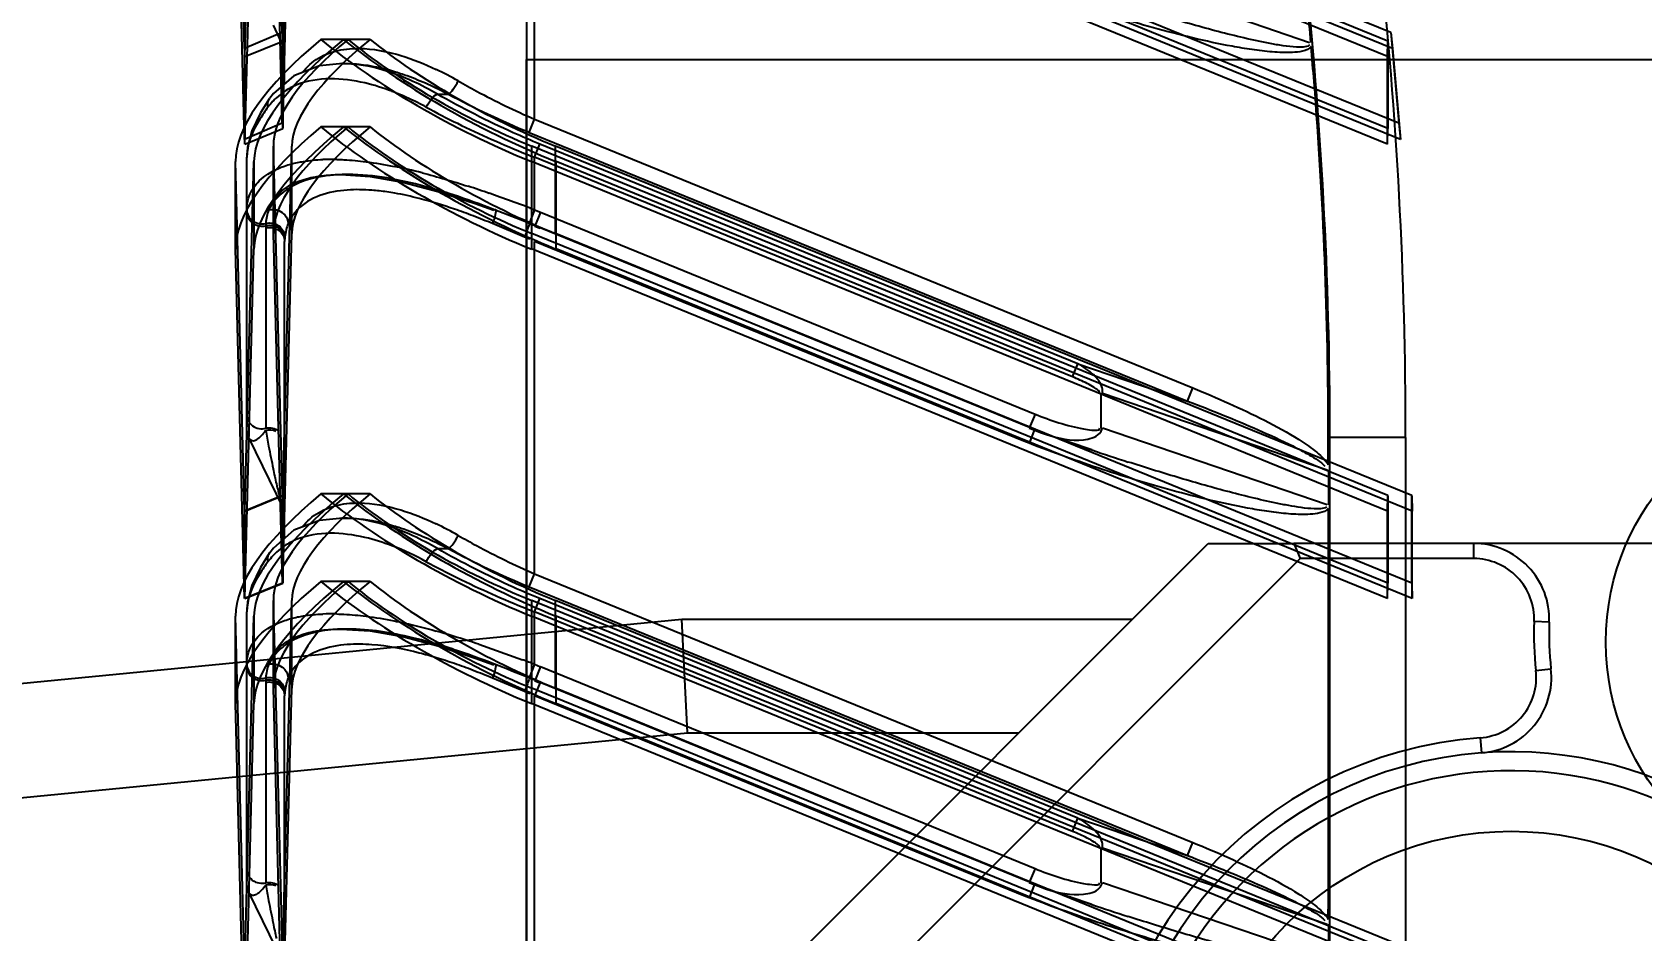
# Model space of a CAD drawing. Header units: millimetres. Extents: x -97344 to -49824, y -57049 to -40247.
# Drawn here: x -69796.19 to -69774.94, y -49603.51 to -49591.64 of the extents above; entities that cross this region are included whole.
import ezdxf

# ---------------------------------------------------------------- set-up
doc = ezdxf.new("R2010")
doc.units = ezdxf.units.MM
doc.header["$LTSCALE"] = 200
doc.header["$PDSIZE"] = -1
doc.linetypes.add('DOT_CENTER', pattern=[14, 12, -1, 0, -1])
for name, color, linetype in [('03___PRT_ALL_CURVES', 7, 'Continuous'), ('1', 7, 'Continuous'), ('DIM', 3, 'Continuous'), ('LAY0001', 7, 'Continuous'), ('LAY0002', 7, 'Continuous')]:
    doc.layers.add(name, color=color, linetype=linetype)
doc.styles.add('TSSD_Dimension', font='tssdeng.shx', dxfattribs={"width": 0.7, "bigfont": 'hztxt.shx'})
doc.dimstyles.new('TSSD_20_20', dxfattribs={"dimtxt": 60, "dimasz": 20, "dimexe": 20, "dimexo": 50, "dimgap": 20, "dimtad": 1, "dimdec": 0, "dimzin": 0, "dimdsep": 46, "dimtxsty": 'TSSD_Dimension', "dimblk": 'ARCHTICK', "dimcen": 0, "dimdle": 20, "dimclrt": 7, "dimadec": 0, "dimazin": 0, "dimtfac": 1, "dimtdec": 0, "dimtix": 1, "dimtmove": 2, "dimatfit": 3, "dimfxl": 1, "dimtolj": 1, "dimtzin": 0, "dimarcsym": 0})

# ---------------------------------------------------------------- blocks, each defined once
blk = doc.blocks.new('23-D1020-B_EXTRUSION-MAIN-BODY_BASESTAND-0_5m_Absen-PL__363', base_point=(418.75, -61.98))
at = {"color": 7, "linetype": 'Continuous'}
for p, q in [((421.852, 12.122), (427.75, 18.02)), ((427.75, 18.02), (428.881, 18.02)), ((431.254, 18.02), (428.881, 18.02)), ((428.881, 18.02), (428.964, 17.82)), ((441.246, 18.02), (431.254, 18.02)), ((422.428, 11.283), (428.964, 17.82)), ((431.254, 17.82), (428.964, 17.82))]:
    blk.add_line(p, q, dxfattribs=at)
at = {"color": 140, "linetype": 'Continuous'}
for p, q in [((431.254, 18.02), (431.254, 17.82)), ((432.253, 16.98), (432.053, 16.988)), ((432.077, 16.343), (432.276, 16.366)), ((431.342, 15.454), (431.357, 15.255))]:
    blk.add_line(p, q, dxfattribs=at)
at = {"color": 7, "linetype": 'Continuous'}
for centre, radius, start, end in [((431.254, 17.02), 1, 357.7076, 90), ((431.254, 17.02), 0.8, 357.7076, 90), ((436.25, 16.82), 4.2, 177.7076, 186.5174), ((436.25, 16.82), 4, 177.7076, 186.5174), ((431.282, 16.252), 1, 274.2915, 6.5174), ((431.282, 16.252), 0.8, 274.2915, 6.5174), ((431.75, 10.02), 5.45, 94.2915, 270), ((431.75, 10.02), 5.25, 94.2915, 270), ((431.75, 10.02), 5.25, 18.7182, 94.2915)]:
    blk.add_arc(centre, radius, start, end, dxfattribs=at)
blk = doc.blocks.new('CHEESE-HEAD-HEXAGON-SOCKET-BOLT_ISO-7379_M5-6_5x10_A2-70_STAINLESS-STEEL_2__365', base_point=(426.75, 5.02))
at = {"color": 7, "linetype": 'Continuous'}
for p, q in [((431.101, 11.626), (430.035, 10.261)), ((432.817, 11.384), (431.101, 11.626)), ((433.465, 9.778), (432.817, 11.384)), ((430.035, 10.261), (430.683, 8.655)), ((432.399, 8.414), (433.465, 9.778)), ((430.683, 8.655), (432.399, 8.414)), ((435.69, 6.941), (435.394, 6.686)), ((432.502, 5.104), (432.359, 5.057))]:
    blk.add_line(p, q, dxfattribs=at)
at = {"color": 140, "linetype": 'Continuous'}
blk.add_circle((431.75, 10.02), 4.2, dxfattribs=at)
at = {"color": 7, "linetype": 'Continuous'}
for start, end in [(74.4931, 276.9929), (321.993, 74.4931)]:
    blk.add_arc((431.75, 10.02), 5, start, end, dxfattribs=at)
blk = doc.blocks.new('Top1', base_point=(668.75, -75.52))
at = {"color": 7, "linetype": 'Continuous'}
for p, q in [((401.226, 15.117), (420.802, 17.02)), ((420.802, 17.02), (426.75, 17.02)), ((401.371, 13.624), (420.875, 15.52)), ((420.875, 15.52), (425.25, 15.52))]:
    blk.add_line(p, q, dxfattribs=at)
at = {"color": 140, "linetype": 'Continuous'}
blk.add_line((420.875, 15.52), (420.802, 17.02), dxfattribs=at)
at = {"layer": '1', "color": 1, "linetype": 'DOT_CENTER'}
blk.add_line((418.75, 43.169), (418.75, -93.98), dxfattribs=at)
for name, p in [('23-D1020-B_EXTRUSION-MAIN-BODY_BASESTAND-0_5m_Absen-PL__363', (418.75, -61.98)), ('CHEESE-HEAD-HEXAGON-SOCKET-BOLT_ISO-7379_M5-6_5x10_A2-70_STAINLESS-STEEL_2__365', (426.75, 5.02))]:
    blk.add_blockref(name, p)
blk = doc.blocks.new('*U1466')
blk.add_blockref('Top1', (0, -50.114))
blk = doc.blocks.new('*U1467')
at = {"layer": 'DIM', "color": 0, "linetype": 'ByBlock', "lineweight": -2, "transparency": 16777216}
blk.add_blockref('*U1466', (0, 0), dxfattribs=at)
blk = doc.blocks.new('2250')
at = {"color": 7, "linetype": 'Continuous'}
blk.add_circle((-45570.281, -64422.44), 3.25, dxfattribs=at)
at = {"layer": '03___PRT_ALL_CURVES', "color": 7, "linetype": 'Continuous'}
blk.add_line((-45577.174, -64438.84), (-45577.174, -64419.739), dxfattribs=at)
blk.add_arc((-45636.174, -64419.739), 59, 0, 6.10468, dxfattribs=at)
at = {"layer": 'LAY0001', "color": 7, "linetype": 'Continuous'}
for p, q in [((-45590.974, -64415.07), (-45590.974, -64411.151)), ((-45587.674, -64415.538), (-45587.674, -64411.151)), ((-45577.442, -64414.528), (-45580.065, -64413.628)), ((-45591.127, -64414.297), (-45590.993, -64414.583)), ((-45590.219, -64414.804), (-45590.149, -64414.804)), ((-45590.205, -64414.804), (-45590.219, -64414.804)), ((-45590.148, -64414.804), (-45590.128, -64414.804)), ((-45588.958, -64415.206), (-45588.814, -64415.206)), ((-45587.744, -64415.711), (-45587.674, -64415.538)), ((-45587.674, -64415.538), (-45578.982, -64419.086)), ((-45587.744, -64415.711), (-45579.053, -64419.259)), ((-45591.463, -64415.908), (-45591.474, -64416.041)), ((-45587.674, -64416.04), (-45587.603, -64415.867)), ((-45580.501, -64418.766), (-45587.603, -64415.867)), ((-45591.474, -64419.652), (-45591.474, -64416.04)), ((-45587.674, -64416.733), (-45587.674, -64416.04)), ((-45580.572, -64418.939), (-45587.674, -64416.04)), ((-45590.235, -64416.268), (-45590.219, -64416.268)), ((-45590.136, -64416.268), (-45590.149, -64416.268)), ((-45588.459, -64416.651), (-45588.214, -64416.739)), ((-45587.674, -64416.733), (-45587.745, -64416.913)), ((-45587.731, -64416.712), (-45587.674, -64416.733)), ((-45587.674, -64416.733), (-45587.597, -64416.765)), ((-45587.597, -64416.764), (-45587.672, -64416.95)), ((-45587.597, -64416.764), (-45581.067, -64419.43)), ((-45591.224, -64416.972), (-45591.224, -64419.618)), ((-45591.222, -64416.913), (-45591.223, -64416.944)), ((-45591.223, -64416.944), (-45591.223, -64416.972)), ((-45587.808, -64417.093), (-45588.23, -64416.915)), ((-45587.67, -64416.944), (-45587.745, -64416.913)), ((-45587.672, -64416.95), (-45587.603, -64416.978)), ((-45581.14, -64419.609), (-45587.6, -64416.972)), ((-45590.974, -64421.07), (-45590.974, -64417.151)), ((-45590.971, -64417.093), (-45590.973, -64417.123)), ((-45587.739, -64417.123), (-45587.808, -64417.093)), ((-45587.674, -64421.538), (-45587.674, -64417.151)), ((-45581.213, -64419.789), (-45587.674, -64417.151)), ((-45580.572, -64418.939), (-45580.501, -64418.766)), ((-45580.501, -64418.766), (-45579.053, -64419.259)), ((-45579.053, -64419.259), (-45578.982, -64419.086)), ((-45580.195, -64419.617), (-45580.195, -64419.155)), ((-45580.178, -64419.155), (-45577.211, -64420.165)), ((-45581.067, -64419.43), (-45581.143, -64419.615)), ((-45591.453, -64419.74), (-45590.994, -64420.677)), ((-45581.144, -64419.816), (-45581.213, -64419.788)), ((-45581.074, -64419.636), (-45581.144, -64419.816)), ((-45581.14, -64419.609), (-45581.143, -64419.615)), ((-45580.316, -64419.904), (-45580.916, -64419.7)), ((-45577.211, -64420.627), (-45580.178, -64419.617)), ((-45577.195, -64419.965), (-45577.195, -64419.739)), ((-45576.174, -64419.739), (-45577.195, -64419.739)), ((-45576.174, -64419.739), (-45576.174, -64437.84)), ((-45577.194, -64420.165), (-45577.194, -64420.627)), ((-45590.219, -64420.804), (-45590.149, -64420.804)), ((-45590.205, -64420.804), (-45590.219, -64420.804)), ((-45590.148, -64420.804), (-45590.128, -64420.804)), ((-45577.195, -64420.676), (-45577.195, -64425.965)), ((-45588.958, -64421.206), (-45588.814, -64421.206)), ((-45587.744, -64421.711), (-45587.674, -64421.538)), ((-45587.674, -64421.538), (-45578.982, -64425.086)), ((-45591.463, -64421.908), (-45591.474, -64422.041)), ((-45587.744, -64421.711), (-45579.053, -64425.259)), ((-45587.674, -64422.04), (-45587.603, -64421.867)), ((-45580.501, -64424.766), (-45587.603, -64421.867)), ((-45591.474, -64425.652), (-45591.474, -64422.04)), ((-45587.674, -64422.733), (-45587.674, -64422.04)), ((-45580.572, -64424.939), (-45587.674, -64422.04)), ((-45590.235, -64422.268), (-45590.219, -64422.268)), ((-45590.136, -64422.268), (-45590.149, -64422.268)), ((-45588.41, -64422.469), (-45587.835, -64422.673)), ((-45588.459, -64422.651), (-45588.214, -64422.739)), ((-45587.674, -64422.733), (-45587.745, -64422.913)), ((-45587.674, -64422.733), (-45587.597, -64422.765)), ((-45587.597, -64422.764), (-45587.672, -64422.95)), ((-45587.597, -64422.764), (-45581.067, -64425.43)), ((-45591.224, -64422.972), (-45591.224, -64425.618)), ((-45591.222, -64422.913), (-45591.223, -64422.944)), ((-45591.223, -64422.944), (-45591.223, -64422.972)), ((-45587.808, -64423.093), (-45588.23, -64422.915)), ((-45587.67, -64422.944), (-45587.745, -64422.913)), ((-45587.6, -64422.972), (-45587.674, -64423.151)), ((-45587.672, -64422.95), (-45587.603, -64422.978)), ((-45581.14, -64425.609), (-45587.6, -64422.972)), ((-45590.974, -64427.07), (-45590.974, -64423.151)), ((-45590.971, -64423.093), (-45590.973, -64423.123)), ((-45587.739, -64423.123), (-45587.808, -64423.093)), ((-45587.674, -64427.538), (-45587.674, -64423.151)), ((-45581.213, -64425.789), (-45587.674, -64423.151)), ((-45580.572, -64424.939), (-45580.501, -64424.766)), ((-45580.501, -64424.766), (-45579.053, -64425.259)), ((-45579.053, -64425.259), (-45578.982, -64425.086)), ((-45580.195, -64425.617), (-45580.195, -64425.155)), ((-45580.178, -64425.155), (-45577.211, -64426.165)), ((-45581.067, -64425.43), (-45581.143, -64425.615)), ((-45591.453, -64425.74), (-45590.994, -64426.677)), ((-45581.074, -64425.636), (-45581.144, -64425.816)), ((-45581.14, -64425.609), (-45581.143, -64425.615)), ((-45580.316, -64425.904), (-45580.916, -64425.7)), ((-45577.211, -64426.627), (-45580.178, -64425.617)), ((-45581.144, -64425.816), (-45581.213, -64425.788)), ((-45577.194, -64426.165), (-45577.194, -64426.627))]:
    blk.add_line(p, q, dxfattribs=at)
for points in [[(-45590.205, -64414.804), (-45590.516, -64414.834), (-45590.853, -64414.965)], [(-45590.853, -64414.965), (-45591.123, -64415.199), (-45591.171, -64415.262)], [(-45591.172, -64415.263), (-45591.294, -64415.455), (-45591.406, -64415.692), (-45591.463, -64415.908)], [(-45590.234, -64416.268), (-45589.846, -64416.293), (-45589.418, -64416.368)], [(-45589.418, -64416.368), (-45588.953, -64416.49), (-45588.459, -64416.651)], [(-45591.474, -64419.652), (-45591.458, -64419.73), (-45591.453, -64419.74)], [(-45581.143, -64419.615), (-45581.113, -64419.627), (-45580.995, -64419.672), (-45580.916, -64419.7)], [(-45590.205, -64420.804), (-45590.516, -64420.834), (-45590.853, -64420.965)], [(-45590.853, -64420.965), (-45591.123, -64421.199), (-45591.171, -64421.262)], [(-45591.172, -64421.263), (-45591.294, -64421.455), (-45591.406, -64421.692), (-45591.463, -64421.908)], [(-45590.234, -64422.268), (-45589.846, -64422.293), (-45589.418, -64422.368)], [(-45589.418, -64422.368), (-45588.953, -64422.49), (-45588.459, -64422.651)], [(-45591.474, -64425.652), (-45591.458, -64425.73), (-45591.453, -64425.74)], [(-45581.143, -64425.615), (-45581.113, -64425.627), (-45580.995, -64425.672), (-45580.916, -64425.7)]]:
    blk.add_lwpolyline(points, dxfattribs=at)
for centre, radius, start, end in [((-45636.174, -64419.739), 60, 0, 6.10468), ((-45636.174, -64419.739), 58.98, 5.07018, 5.53908), ((-45693.457, -64424.563), 116.464, 4.68861, 4.91902), ((-45590.863, -64418.836), 4.384, 60.1684, 64.4715), ((-45636.174, -64419.739), 58.979, 0, 4.56678), ((-45590.453, -64415.932), 0.925, 137.0109, 143.2594), ((-45590.48, -64415.907), 0.888, 132.7211, 136.9864), ((-45590.491, -64415.895), 0.872, 123.682, 132.7115), ((-45590.789, -64418.41), 3.466, 65.2126, 69.1919), ((-45590.972, -64418.808), 3.905, 61.429, 65.2256), ((-45583.542, -64405.426), 11.11, 241.673, 247.7766), ((-45583.425, -64404.933), 11.89, 241.4678, 243.6956), ((-45583.206, -64404.494), 12.38, 243.6873, 248.3231), ((-45590.867, -64416.041), 0.607, 174.1347, 179.9329), ((-45590.359, -64418.905), 2.837, 88.4675, 92.2609), ((-45590.938, -64423.153), 7.133, 75.5683, 78.6117), ((-45583.283, -64404.688), 12.172, 248.3224, 248.855), ((-45590.057, -64419.449), 2.983, 81.6848, 85.497), ((-45592.817, -64429.619), 13.869, 71.4711, 72.0837), ((-45593.398, -64431.352), 15.696, 70.9381, 71.4718), ((-45594.139, -64433.497), 17.966, 70.4667, 70.938), ((-45595.867, -64438.343), 23.111, 69.6625, 70.447), ((-45590.614, -64417.011), 0.634, 147.6056, 153.9879), ((-45590.38, -64417.144), 0.593, 143.9413, 150.8238), ((-45590.363, -64417.157), 0.614, 136.6652, 143.915), ((-45591.461, -64424.674), 8.405, 69.255, 71.0405), ((-45592.224, -64426.691), 10.56, 67.7778, 69.2597), ((-45596.384, -64438.284), 23.051, 67.9882, 69.2139), ((-45598.738, -64446.126), 31.406, 69.4821, 69.6849), ((-45590.36, -64417.15), 0.613, 165.7814, 174.6343), ((-45590.369, -64417.148), 0.605, 157.267, 165.7562), ((-45590.385, -64417.142), 0.587, 150.8414, 157.2553), ((-45582.344, -64404.064), 13.937, 247.5358, 247.8441), ((-45569.659, -64415.764), 21.911, 190.2014, 190.7537), ((-45569.836, -64389.079), 32.557, 249.8078, 251.2229), ((-45573.321, -64416.467), 18.182, 190.7294, 191.6942), ((-45569.615, -64388.455), 33.22, 251.2086, 252.0794), ((-45583.684, -64419.998), 6.489, 359.094, 0.293), ((-45579.564, -64417.762), 11.807, 191.6796, 192.6735), ((-45583.887, -64418.732), 7.375, 192.6894, 193.4517), ((-45586.843, -64419.443), 4.335, 193.4061, 194.7103), ((-45590.863, -64424.836), 4.384, 60.1684, 64.4715), ((-45590.48, -64421.907), 0.888, 132.7211, 136.9864), ((-45590.491, -64421.895), 0.872, 123.682, 132.7115), ((-45583.542, -64411.426), 11.11, 241.673, 247.7766), ((-45590.453, -64421.932), 0.925, 137.0109, 143.2594), ((-45583.425, -64410.933), 11.89, 241.4678, 243.6956), ((-45583.206, -64410.494), 12.38, 243.6873, 248.3231), ((-45590.867, -64422.041), 0.607, 174.1347, 179.9329), ((-45590.359, -64424.905), 2.837, 88.4675, 92.2609), ((-45583.283, -64410.688), 12.172, 248.3224, 248.855), ((-45591.955, -64432.918), 11.033, 72.0279, 74.3217), ((-45591.144, -64429.837), 7.684, 71.8362, 73.5947), ((-45592.817, -64435.619), 13.869, 71.4711, 72.0837), ((-45590.614, -64423.011), 0.634, 147.6056, 153.9879), ((-45590.363, -64423.157), 0.614, 136.6652, 143.915), ((-45590.941, -64429.158), 6.802, 71.038, 73.1917), ((-45591.461, -64430.674), 8.405, 69.255, 71.0405), ((-45596.384, -64444.284), 23.051, 67.9882, 69.2139), ((-45599.316, -64453.68), 33.064, 69.3823, 69.6805), ((-45590.369, -64423.148), 0.605, 157.267, 165.7562), ((-45590.385, -64423.142), 0.587, 150.8414, 157.2553), ((-45590.38, -64423.144), 0.593, 143.9413, 150.8238), ((-45592.224, -64432.691), 10.56, 67.7778, 69.2597), ((-45582.344, -64410.064), 13.937, 247.5358, 247.8441), ((-45590.36, -64423.15), 0.613, 165.7814, 174.6343), ((-45569.659, -64421.764), 21.911, 190.2014, 190.7537), ((-45569.836, -64395.079), 32.557, 249.8078, 251.2229), ((-45573.321, -64422.467), 18.182, 190.7294, 191.6942), ((-45569.615, -64394.455), 33.22, 251.2086, 252.0794), ((-45579.564, -64423.762), 11.807, 191.6796, 192.6735), ((-45583.684, -64425.998), 6.489, 359.0941, 0.293)]:
    blk.add_arc(centre, radius, start, end, dxfattribs=at)
for points, knots in [([(-45577.421, -64414.576), (-45577.445, -64414.613), (-45577.539, -64414.646), (-45577.711, -64414.663), (-45577.937, -64414.653), (-45578.201, -64414.621), (-45578.553, -64414.562), (-45578.988, -64414.467), (-45579.505, -64414.333), (-45580.018, -64414.184), (-45580.697, -64413.967), (-45581.2, -64413.786), (-45581.532, -64413.658)], [0, 0, 0, 0, 0.030723, 0.061968, 0.124467, 0.187, 0.249539, 0.374611, 0.49969, 0.624771, 0.749853, 1, 1, 1, 1]), ([(-45577.445, -64414.558), (-45577.464, -64414.58), (-45577.53, -64414.587), (-45577.643, -64414.586), (-45577.791, -64414.569), (-45577.964, -64414.539), (-45578.194, -64414.492), (-45578.48, -64414.425), (-45578.934, -64414.306), (-45579.497, -64414.142), (-45579.945, -64414.001), (-45580.168, -64413.928)], [0, 0, 0, 0, 0.030918, 0.062138, 0.124647, 0.187172, 0.249698, 0.374746, 0.499798, 0.749896, 1, 1, 1, 1]), ([(-45590.268, -64414.631), (-45590.218, -64414.62), (-45589.993, -64414.587), (-45589.763, -64414.616), (-45589.591, -64414.656)], [0, 0, 0, 0, 0.22503, 1, 1, 1, 1]), ([(-45589.591, -64414.656), (-45589.541, -64414.668), (-45589.329, -64414.725), (-45589.125, -64414.808), (-45588.974, -64414.88)], [0, 0, 0, 0, 0.237795, 1, 1, 1, 1]), ([(-45588.958, -64415.206), (-45589.063, -64415.145), (-45589.45, -64414.941), (-45589.887, -64414.807), (-45590.205, -64414.804)], [0, 0, 0, 0, 0.275501, 1, 1, 1, 1]), ([(-45590.128, -64414.804), (-45590.082, -64414.804), (-45589.881, -64414.816), (-45589.683, -64414.86), (-45589.535, -64414.904)], [0, 0, 0, 0, 0.231148, 1, 1, 1, 1]), ([(-45589.557, -64415.169), (-45589.674, -64415.125), (-45590.077, -64414.997), (-45590.541, -64414.972), (-45590.82, -64415.088)], [0, 0, 0, 0, 0.292097, 1, 1, 1, 1]), ([(-45589.535, -64414.904), (-45589.475, -64414.922), (-45589.228, -64415.004), (-45588.989, -64415.113), (-45588.814, -64415.206)], [0, 0, 0, 0, 0.23961, 1, 1, 1, 1]), ([(-45588.814, -64415.206), (-45588.787, -64415.192), (-45588.739, -64415.133), (-45588.701, -64415.071), (-45588.682, -64415.032)], [0, 0, 0, 0, 0.410358, 1, 1, 1, 1]), ([(-45588.682, -64415.032), (-45588.602, -64415.078), (-45588.273, -64415.261), (-45587.934, -64415.425), (-45587.674, -64415.538)], [0, 0, 0, 0, 0.245983, 1, 1, 1, 1]), ([(-45589.104, -64415.379), (-45589.085, -64415.339), (-45589.044, -64415.276), (-45588.988, -64415.217), (-45588.958, -64415.206)], [0, 0, 0, 0, 0.582162, 1, 1, 1, 1]), ([(-45587.603, -64415.867), (-45587.722, -64415.819), (-45588.184, -64415.62), (-45588.633, -64415.392), (-45588.958, -64415.206)], [0, 0, 0, 0, 0.25475, 1, 1, 1, 1]), ([(-45591.194, -64415.379), (-45591.233, -64415.43), (-45591.357, -64415.612), (-45591.455, -64415.823), (-45591.47, -64415.979)], [0, 0, 0, 0, 0.290955, 1, 1, 1, 1]), ([(-45591.381, -64416.437), (-45591.36, -64416.406), (-45591.252, -64416.279), (-45591.097, -64416.198), (-45590.975, -64416.156)], [0, 0, 0, 0, 0.221242, 1, 1, 1, 1]), ([(-45590.803, -64416.109), (-45590.778, -64416.104), (-45590.668, -64416.084), (-45590.556, -64416.073), (-45590.471, -64416.07)], [0, 0, 0, 0, 0.234807, 1, 1, 1, 1]), ([(-45590.283, -64416.069), (-45590.252, -64416.07), (-45590.124, -64416.075), (-45589.996, -64416.087), (-45589.899, -64416.099)], [0, 0, 0, 0, 0.239498, 1, 1, 1, 1]), ([(-45590.149, -64416.268), (-45590.234, -64416.268), (-45590.519, -64416.282), (-45590.812, -64416.365), (-45590.974, -64416.486)], [0, 0, 0, 0, 0.29618, 1, 1, 1, 1]), ([(-45590.568, -64416.297), (-45590.542, -64416.292), (-45590.432, -64416.275), (-45590.32, -64416.268), (-45590.235, -64416.268)], [0, 0, 0, 0, 0.233785, 1, 1, 1, 1]), ([(-45588.749, -64416.536), (-45588.872, -64416.496), (-45589.323, -64416.36), (-45589.794, -64416.27), (-45590.136, -64416.268)], [0, 0, 0, 0, 0.275317, 1, 1, 1, 1]), ([(-45591.183, -64416.733), (-45591.175, -64416.706), (-45591.129, -64416.592), (-45591.039, -64416.499), (-45590.962, -64416.446)], [0, 0, 0, 0, 0.23554, 1, 1, 1, 1]), ([(-45589.822, -64416.475), (-45589.93, -64416.467), (-45590.272, -64416.459), (-45590.647, -64416.563), (-45590.81, -64416.736)], [0, 0, 0, 0, 0.313507, 1, 1, 1, 1]), ([(-45589.196, -64416.585), (-45589.303, -64416.557), (-45589.446, -64416.526), (-45589.59, -64416.502), (-45589.625, -64416.497)], [0, 0, 0, 0, 0.759393, 1, 1, 1, 1]), ([(-45591.474, -64416.733), (-45591.474, -64416.789), (-45591.409, -64416.907), (-45591.279, -64416.927), (-45591.222, -64416.913)], [0, 0, 0, 0, 0.486158, 1, 1, 1, 1]), ([(-45591.474, -64416.764), (-45591.474, -64416.82), (-45591.409, -64416.937), (-45591.28, -64416.957), (-45591.223, -64416.944)], [0, 0, 0, 0, 0.485436, 1, 1, 1, 1]), ([(-45588.204, -64416.733), (-45588.2, -64416.73), (-45588.181, -64416.728), (-45588.189, -64416.765), (-45588.195, -64416.82), (-45588.216, -64416.876), (-45588.23, -64416.915)], [0, 0, 0, 0, 0.077314, 0.192048, 0.398477, 1, 1, 1, 1]), ([(-45591.224, -64416.972), (-45591.167, -64416.959), (-45591.038, -64416.979), (-45590.974, -64417.096), (-45590.974, -64417.151)], [0, 0, 0, 0, 0.514562, 1, 1, 1, 1]), ([(-45591.223, -64416.944), (-45591.166, -64416.93), (-45591.038, -64416.951), (-45590.973, -64417.068), (-45590.973, -64417.123)], [0, 0, 0, 0, 0.51441, 1, 1, 1, 1]), ([(-45591.222, -64416.913), (-45591.165, -64416.9), (-45591.037, -64416.921), (-45590.972, -64417.037), (-45590.971, -64417.093)], [0, 0, 0, 0, 0.513457, 1, 1, 1, 1]), ([(-45587.745, -64416.913), (-45587.728, -64416.883), (-45587.784, -64417.034), (-45587.797, -64417.066), (-45587.808, -64417.093)], [0, 0, 0, 0, 0.541401, 1, 1, 1, 1]), ([(-45587.67, -64416.944), (-45587.669, -64416.942), (-45587.664, -64416.933), (-45587.669, -64416.946), (-45587.67, -64416.949)], [0, 0, 0, 0, 0.352566, 1, 1, 1, 1]), ([(-45580.211, -64419.155), (-45580.211, -64419.137), (-45580.243, -64419.11), (-45580.298, -64419.07), (-45580.409, -64419.009), (-45580.506, -64418.966), (-45580.572, -64418.939)], [0, 0, 0, 0, 0.125322, 0.24925, 0.499648, 1, 1, 1, 1]), ([(-45580.178, -64419.155), (-45580.173, -64419.132), (-45580.18, -64419.035), (-45580.246, -64418.958), (-45580.297, -64418.91)], [0, 0, 0, 0, 0.25542, 1, 1, 1, 1]), ([(-45578.982, -64419.086), (-45578.822, -64419.151), (-45578.504, -64419.287), (-45578.036, -64419.508), (-45577.655, -64419.715), (-45577.372, -64419.909), (-45577.238, -64420.026), (-45577.195, -64420.101)], [0, 0, 0, 0, 0.250194, 0.500377, 0.750499, 0.875548, 1, 1, 1, 1]), ([(-45579.053, -64419.259), (-45578.896, -64419.319), (-45578.584, -64419.441), (-45578.12, -64419.636), (-45577.737, -64419.81), (-45577.444, -64419.969), (-45577.296, -64420.056), (-45577.239, -64420.117)], [0, 0, 0, 0, 0.250074, 0.500145, 0.750198, 0.875224, 1, 1, 1, 1]), ([(-45591.474, -64419.439), (-45591.474, -64419.494), (-45591.41, -64419.612), (-45591.281, -64419.632), (-45591.224, -64419.618)], [0, 0, 0, 0, 0.485438, 1, 1, 1, 1]), ([(-45591.453, -64419.74), (-45591.443, -64419.76), (-45591.404, -64419.793), (-45591.335, -64419.767), (-45591.277, -64419.716), (-45591.242, -64419.671), (-45591.224, -64419.644)], [0, 0, 0, 0, 0.222711, 0.423481, 0.67946, 1, 1, 1, 1]), ([(-45580.428, -64419.626), (-45580.392, -64419.633), (-45580.336, -64419.639), (-45580.211, -64419.653), (-45580.211, -64419.617)], [0, 0, 0, 0, 0.51035, 1, 1, 1, 1]), ([(-45580.428, -64419.769), (-45580.353, -64419.761), (-45580.239, -64419.736), (-45580.184, -64419.643), (-45580.178, -64419.617)], [0, 0, 0, 0, 0.741836, 1, 1, 1, 1]), ([(-45577.195, -64420.676), (-45577.22, -64420.71), (-45577.308, -64420.741), (-45577.474, -64420.76), (-45577.69, -64420.753), (-45577.944, -64420.725), (-45578.282, -64420.671), (-45578.7, -64420.583), (-45579.363, -64420.416), (-45580.181, -64420.169), (-45580.825, -64419.939), (-45581.144, -64419.816)], [0, 0, 0, 0, 0.030785, 0.062026, 0.124524, 0.187054, 0.249591, 0.374658, 0.499732, 0.749864, 1, 1, 1, 1]), ([(-45577.219, -64420.655), (-45577.239, -64420.674), (-45577.3, -64420.682), (-45577.41, -64420.682), (-45577.552, -64420.666), (-45577.718, -64420.639), (-45577.939, -64420.596), (-45578.214, -64420.533), (-45578.651, -64420.421), (-45579.192, -64420.266), (-45579.623, -64420.132), (-45579.837, -64420.063)], [0, 0, 0, 0, 0.031004, 0.06225, 0.124751, 0.187269, 0.249789, 0.374824, 0.499861, 0.749929, 1, 1, 1, 1]), ([(-45590.268, -64420.631), (-45590.218, -64420.62), (-45589.993, -64420.587), (-45589.763, -64420.616), (-45589.591, -64420.656)], [0, 0, 0, 0, 0.22503, 1, 1, 1, 1]), ([(-45588.958, -64421.206), (-45589.063, -64421.145), (-45589.45, -64420.941), (-45589.887, -64420.807), (-45590.205, -64420.804)], [0, 0, 0, 0, 0.275501, 1, 1, 1, 1]), ([(-45590.128, -64420.804), (-45590.082, -64420.804), (-45589.881, -64420.816), (-45589.683, -64420.86), (-45589.535, -64420.904)], [0, 0, 0, 0, 0.231148, 1, 1, 1, 1]), ([(-45589.591, -64420.656), (-45589.541, -64420.668), (-45589.329, -64420.725), (-45589.125, -64420.808), (-45588.974, -64420.88)], [0, 0, 0, 0, 0.237795, 1, 1, 1, 1]), ([(-45589.557, -64421.169), (-45589.674, -64421.125), (-45590.077, -64420.997), (-45590.541, -64420.972), (-45590.82, -64421.088)], [0, 0, 0, 0, 0.292097, 1, 1, 1, 1]), ([(-45589.535, -64420.904), (-45589.475, -64420.922), (-45589.228, -64421.004), (-45588.989, -64421.113), (-45588.814, -64421.206)], [0, 0, 0, 0, 0.23961, 1, 1, 1, 1]), ([(-45588.814, -64421.206), (-45588.787, -64421.192), (-45588.739, -64421.133), (-45588.701, -64421.071), (-45588.682, -64421.032)], [0, 0, 0, 0, 0.410358, 1, 1, 1, 1]), ([(-45588.682, -64421.032), (-45588.602, -64421.078), (-45588.273, -64421.261), (-45587.934, -64421.425), (-45587.674, -64421.538)], [0, 0, 0, 0, 0.245983, 1, 1, 1, 1]), ([(-45589.104, -64421.379), (-45589.085, -64421.339), (-45589.044, -64421.276), (-45588.988, -64421.217), (-45588.958, -64421.206)], [0, 0, 0, 0, 0.582162, 1, 1, 1, 1]), ([(-45587.603, -64421.867), (-45587.722, -64421.819), (-45588.184, -64421.62), (-45588.633, -64421.392), (-45588.958, -64421.206)], [0, 0, 0, 0, 0.25475, 1, 1, 1, 1]), ([(-45591.194, -64421.379), (-45591.233, -64421.43), (-45591.357, -64421.612), (-45591.455, -64421.823), (-45591.47, -64421.979)], [0, 0, 0, 0, 0.290955, 1, 1, 1, 1]), ([(-45590.803, -64422.109), (-45590.778, -64422.104), (-45590.668, -64422.084), (-45590.556, -64422.073), (-45590.471, -64422.07)], [0, 0, 0, 0, 0.234807, 1, 1, 1, 1]), ([(-45590.283, -64422.069), (-45590.252, -64422.07), (-45590.124, -64422.075), (-45589.996, -64422.087), (-45589.899, -64422.099)], [0, 0, 0, 0, 0.239498, 1, 1, 1, 1]), ([(-45591.381, -64422.437), (-45591.36, -64422.406), (-45591.252, -64422.279), (-45591.097, -64422.198), (-45590.975, -64422.156)], [0, 0, 0, 0, 0.221242, 1, 1, 1, 1]), ([(-45590.149, -64422.268), (-45590.234, -64422.268), (-45590.519, -64422.282), (-45590.812, -64422.365), (-45590.974, -64422.486)], [0, 0, 0, 0, 0.29618, 1, 1, 1, 1]), ([(-45590.568, -64422.297), (-45590.542, -64422.292), (-45590.432, -64422.275), (-45590.32, -64422.268), (-45590.235, -64422.268)], [0, 0, 0, 0, 0.233785, 1, 1, 1, 1]), ([(-45588.974, -64422.466), (-45589.077, -64422.436), (-45589.457, -64422.334), (-45589.85, -64422.269), (-45590.136, -64422.268)], [0, 0, 0, 0, 0.273537, 1, 1, 1, 1]), ([(-45589.529, -64422.161), (-45589.484, -64422.17), (-45589.298, -64422.209), (-45589.113, -64422.256), (-45588.974, -64422.295)], [0, 0, 0, 0, 0.242921, 1, 1, 1, 1]), ([(-45591.183, -64422.733), (-45591.175, -64422.706), (-45591.129, -64422.592), (-45591.039, -64422.499), (-45590.962, -64422.446)], [0, 0, 0, 0, 0.23554, 1, 1, 1, 1]), ([(-45589.822, -64422.475), (-45589.93, -64422.467), (-45590.272, -64422.459), (-45590.647, -64422.563), (-45590.81, -64422.736)], [0, 0, 0, 0, 0.313507, 1, 1, 1, 1]), ([(-45588.974, -64422.647), (-45589.048, -64422.625), (-45589.326, -64422.547), (-45589.611, -64422.492), (-45589.822, -64422.475)], [0, 0, 0, 0, 0.267575, 1, 1, 1, 1]), ([(-45591.474, -64422.733), (-45591.474, -64422.789), (-45591.409, -64422.907), (-45591.279, -64422.927), (-45591.222, -64422.913)], [0, 0, 0, 0, 0.486158, 1, 1, 1, 1]), ([(-45591.474, -64422.764), (-45591.474, -64422.82), (-45591.409, -64422.937), (-45591.28, -64422.957), (-45591.223, -64422.944)], [0, 0, 0, 0, 0.485436, 1, 1, 1, 1]), ([(-45588.204, -64422.733), (-45588.2, -64422.73), (-45588.181, -64422.728), (-45588.189, -64422.765), (-45588.195, -64422.82), (-45588.216, -64422.876), (-45588.23, -64422.915)], [0, 0, 0, 0, 0.077314, 0.192048, 0.398477, 1, 1, 1, 1]), ([(-45591.224, -64422.972), (-45591.167, -64422.959), (-45591.038, -64422.979), (-45590.974, -64423.096), (-45590.974, -64423.151)], [0, 0, 0, 0, 0.514562, 1, 1, 1, 1]), ([(-45591.223, -64422.944), (-45591.166, -64422.93), (-45591.038, -64422.951), (-45590.973, -64423.068), (-45590.973, -64423.123)], [0, 0, 0, 0, 0.51441, 1, 1, 1, 1]), ([(-45591.222, -64422.913), (-45591.165, -64422.9), (-45591.037, -64422.921), (-45590.972, -64423.037), (-45590.971, -64423.093)], [0, 0, 0, 0, 0.513457, 1, 1, 1, 1]), ([(-45587.745, -64422.913), (-45587.728, -64422.883), (-45587.784, -64423.034), (-45587.797, -64423.066), (-45587.808, -64423.093)], [0, 0, 0, 0, 0.541401, 1, 1, 1, 1]), ([(-45587.67, -64422.944), (-45587.669, -64422.942), (-45587.664, -64422.933), (-45587.669, -64422.946), (-45587.67, -64422.949)], [0, 0, 0, 0, 0.352566, 1, 1, 1, 1]), ([(-45580.211, -64425.155), (-45580.211, -64425.137), (-45580.243, -64425.11), (-45580.298, -64425.07), (-45580.409, -64425.009), (-45580.506, -64424.966), (-45580.572, -64424.939)], [0, 0, 0, 0, 0.125322, 0.24925, 0.499648, 1, 1, 1, 1]), ([(-45580.178, -64425.155), (-45580.173, -64425.132), (-45580.18, -64425.035), (-45580.246, -64424.958), (-45580.297, -64424.91)], [0, 0, 0, 0, 0.25542, 1, 1, 1, 1]), ([(-45578.982, -64425.086), (-45578.822, -64425.151), (-45578.504, -64425.287), (-45578.036, -64425.508), (-45577.655, -64425.715), (-45577.372, -64425.909), (-45577.238, -64426.026), (-45577.195, -64426.101)], [0, 0, 0, 0, 0.250194, 0.500377, 0.750499, 0.875548, 1, 1, 1, 1]), ([(-45579.053, -64425.259), (-45578.896, -64425.319), (-45578.584, -64425.441), (-45578.12, -64425.636), (-45577.737, -64425.81), (-45577.444, -64425.969), (-45577.296, -64426.056), (-45577.239, -64426.117)], [0, 0, 0, 0, 0.250074, 0.500145, 0.750198, 0.875224, 1, 1, 1, 1]), ([(-45591.474, -64425.439), (-45591.474, -64425.494), (-45591.41, -64425.612), (-45591.281, -64425.632), (-45591.224, -64425.618)], [0, 0, 0, 0, 0.485438, 1, 1, 1, 1]), ([(-45591.453, -64425.74), (-45591.443, -64425.76), (-45591.404, -64425.793), (-45591.335, -64425.767), (-45591.277, -64425.716), (-45591.242, -64425.671), (-45591.224, -64425.644)], [0, 0, 0, 0, 0.222711, 0.423481, 0.67946, 1, 1, 1, 1]), ([(-45580.428, -64425.626), (-45580.392, -64425.633), (-45580.336, -64425.639), (-45580.211, -64425.653), (-45580.211, -64425.617)], [0, 0, 0, 0, 0.51035, 1, 1, 1, 1]), ([(-45580.428, -64425.769), (-45580.353, -64425.761), (-45580.239, -64425.736), (-45580.184, -64425.643), (-45580.178, -64425.617)], [0, 0, 0, 0, 0.741836, 1, 1, 1, 1]), ([(-45577.195, -64426.676), (-45577.22, -64426.71), (-45577.308, -64426.741), (-45577.474, -64426.76), (-45577.69, -64426.753), (-45577.944, -64426.725), (-45578.282, -64426.671), (-45578.7, -64426.583), (-45579.363, -64426.416), (-45580.181, -64426.169), (-45580.825, -64425.939), (-45581.144, -64425.816)], [0, 0, 0, 0, 0.030785, 0.062026, 0.124524, 0.187054, 0.249591, 0.374658, 0.499732, 0.749864, 1, 1, 1, 1]), ([(-45577.219, -64426.655), (-45577.239, -64426.674), (-45577.3, -64426.682), (-45577.41, -64426.682), (-45577.552, -64426.666), (-45577.718, -64426.639), (-45577.939, -64426.596), (-45578.214, -64426.533), (-45578.651, -64426.421), (-45579.192, -64426.266), (-45579.623, -64426.132), (-45579.837, -64426.063)], [0, 0, 0, 0, 0.031004, 0.06225, 0.124751, 0.187269, 0.249789, 0.374824, 0.499861, 0.749929, 1, 1, 1, 1])]:
    blk.add_open_spline(points, degree=3, knots=knots, dxfattribs=at)
for points in [[(-45590.527, -64414.732), (-45590.447, -64414.684), (-45590.358, -64414.651), (-45590.268, -64414.631)], [(-45590.741, -64414.921), (-45590.682, -64414.846), (-45590.609, -64414.78), (-45590.527, -64414.732)], [(-45590.82, -64415.088), (-45590.874, -64415.11), (-45590.926, -64415.138), (-45590.975, -64415.17)], [(-45591.194, -64415.379), (-45591.202, -64415.34), (-45591.195, -64415.295), (-45591.172, -64415.263)], [(-45590.975, -64416.156), (-45590.919, -64416.136), (-45590.861, -64416.121), (-45590.803, -64416.109)], [(-45589.899, -64416.099), (-45589.775, -64416.115), (-45589.652, -64416.136), (-45589.529, -64416.161)], [(-45590.962, -64416.446), (-45590.912, -64416.412), (-45590.857, -64416.384), (-45590.8, -64416.362)], [(-45590.8, -64416.362), (-45590.726, -64416.332), (-45590.647, -64416.311), (-45590.568, -64416.297)], [(-45589.16, -64416.245), (-45588.955, -64416.298), (-45588.752, -64416.358), (-45588.551, -64416.423)], [(-45591.474, -64416.733), (-45591.474, -64416.63), (-45591.44, -64416.522), (-45591.381, -64416.437)], [(-45590.974, -64416.486), (-45591.042, -64416.536), (-45591.103, -64416.6), (-45591.149, -64416.672)], [(-45588.73, -64416.726), (-45588.884, -64416.673), (-45589.039, -64416.625), (-45589.196, -64416.585)], [(-45588.204, -64416.733), (-45588.384, -64416.663), (-45588.565, -64416.596), (-45588.749, -64416.536)], [(-45591.183, -64416.733), (-45591.206, -64416.79), (-45591.219, -64416.852), (-45591.222, -64416.913)], [(-45591.183, -64416.733), (-45591.14, -64416.723), (-45591.092, -64416.728), (-45591.051, -64416.745)], [(-45591.051, -64416.745), (-45591.022, -64416.758), (-45590.994, -64416.778), (-45590.973, -64416.802)], [(-45590.973, -64416.802), (-45590.947, -64416.833), (-45590.929, -64416.874), (-45590.926, -64416.915)], [(-45580.297, -64418.91), (-45580.358, -64418.853), (-45580.428, -64418.806), (-45580.501, -64418.766)], [(-45581.067, -64419.43), (-45580.861, -64419.514), (-45580.647, -64419.585), (-45580.428, -64419.626)], [(-45591.224, -64419.618), (-45591.167, -64419.604), (-45591.099, -64419.617), (-45591.051, -64419.651)], [(-45591.224, -64419.644), (-45591.18, -64419.634), (-45591.131, -64419.638), (-45591.09, -64419.655)], [(-45580.916, -64419.7), (-45580.761, -64419.753), (-45580.592, -64419.786), (-45580.428, -64419.769)], [(-45590.527, -64420.732), (-45590.447, -64420.684), (-45590.358, -64420.651), (-45590.268, -64420.631)], [(-45590.741, -64420.921), (-45590.682, -64420.846), (-45590.609, -64420.78), (-45590.527, -64420.732)], [(-45591.194, -64421.379), (-45591.202, -64421.34), (-45591.195, -64421.295), (-45591.172, -64421.263)], [(-45590.82, -64421.088), (-45590.874, -64421.11), (-45590.926, -64421.138), (-45590.975, -64421.17)], [(-45589.104, -64421.379), (-45589.25, -64421.299), (-45589.402, -64421.228), (-45589.557, -64421.169)], [(-45590.975, -64422.156), (-45590.919, -64422.136), (-45590.861, -64422.121), (-45590.803, -64422.109)], [(-45589.899, -64422.099), (-45589.775, -64422.115), (-45589.652, -64422.136), (-45589.529, -64422.161)], [(-45590.8, -64422.362), (-45590.726, -64422.332), (-45590.647, -64422.311), (-45590.568, -64422.297)], [(-45591.474, -64422.733), (-45591.474, -64422.63), (-45591.44, -64422.522), (-45591.381, -64422.437)], [(-45590.974, -64422.486), (-45591.042, -64422.536), (-45591.103, -64422.6), (-45591.149, -64422.672)], [(-45590.962, -64422.446), (-45590.912, -64422.412), (-45590.857, -64422.384), (-45590.8, -64422.362)], [(-45588.204, -64422.733), (-45588.384, -64422.663), (-45588.565, -64422.596), (-45588.749, -64422.536)], [(-45591.183, -64422.733), (-45591.206, -64422.79), (-45591.219, -64422.852), (-45591.222, -64422.913)], [(-45591.183, -64422.733), (-45591.14, -64422.723), (-45591.092, -64422.728), (-45591.051, -64422.745)], [(-45591.051, -64422.745), (-45591.022, -64422.758), (-45590.994, -64422.778), (-45590.973, -64422.802)], [(-45590.973, -64422.802), (-45590.947, -64422.833), (-45590.929, -64422.874), (-45590.926, -64422.915)], [(-45580.297, -64424.91), (-45580.358, -64424.853), (-45580.428, -64424.806), (-45580.501, -64424.766)], [(-45581.067, -64425.43), (-45580.861, -64425.514), (-45580.647, -64425.585), (-45580.428, -64425.626)], [(-45591.224, -64425.618), (-45591.167, -64425.604), (-45591.099, -64425.617), (-45591.051, -64425.651)], [(-45591.224, -64425.644), (-45591.18, -64425.634), (-45591.131, -64425.638), (-45591.09, -64425.655)], [(-45580.916, -64425.7), (-45580.761, -64425.753), (-45580.592, -64425.786), (-45580.428, -64425.769)]]:
    blk.add_open_spline(points, degree=3, dxfattribs=at)
at = {"layer": 'LAY0002', "color": 7, "linetype": 'Continuous'}
for p, q in [((-45591.006, -64414.395), (-45591.122, -64409.893)), ((-45590.999, -64414.507), (-45590.881, -64409.893)), ((-45576.408, -64414.507), (-45587.71, -64409.893)), ((-45576.369, -64414.395), (-45587.397, -64409.893)), ((-45591.506, -64414.606), (-45591.622, -64410.097)), ((-45591.499, -64414.711), (-45591.381, -64410.097)), ((-45576.413, -64414.711), (-45587.715, -64410.097)), ((-45576.346, -64414.606), (-45587.391, -64410.097)), ((-45591.005, -64415.592), (-45591.122, -64411.047)), ((-45590.999, -64415.662), (-45590.881, -64411.047)), ((-45576.408, -64415.662), (-45587.71, -64411.047)), ((-45576.265, -64415.592), (-45587.397, -64411.047)), ((-45591.505, -64415.804), (-45591.622, -64411.251)), ((-45591.499, -64415.866), (-45591.381, -64411.251)), ((-45576.413, -64415.866), (-45587.715, -64411.251)), ((-45576.241, -64415.804), (-45587.391, -64411.251)), ((-45591.006, -64414.395), (-45591.506, -64414.606)), ((-45591.006, -64414.395), (-45591.005, -64415.592)), ((-45576.369, -64414.395), (-45576.265, -64415.592)), ((-45576.369, -64414.395), (-45576.346, -64414.606)), ((-45591.506, -64414.606), (-45591.505, -64415.804)), ((-45591.499, -64414.711), (-45590.999, -64414.507)), ((-45590.999, -64414.507), (-45590.999, -64415.662)), ((-45589.845, -64414.485), (-45590.495, -64414.485)), ((-45576.413, -64414.711), (-45576.408, -64414.507)), ((-45576.408, -64414.507), (-45576.408, -64415.662)), ((-45576.346, -64414.606), (-45576.241, -64415.804)), ((-45591.499, -64415.866), (-45591.499, -64414.711)), ((-45587.781, -64433.84), (-45587.781, -64414.748)), ((-45587.781, -64414.748), (-45569.781, -64414.748)), ((-45576.413, -64415.866), (-45576.413, -64414.711)), ((-45591.005, -64415.592), (-45591.505, -64415.804)), ((-45591.499, -64415.866), (-45590.999, -64415.662)), ((-45589.845, -64415.64), (-45590.495, -64415.64)), ((-45576.413, -64415.866), (-45576.408, -64415.662)), ((-45576.265, -64415.592), (-45576.241, -64415.804)), ((-45591.004, -64420.507), (-45591.122, -64415.893)), ((-45591.122, -64415.893), (-45591.122, -64417.047)), ((-45591.122, -64417.047), (-45591.122, -64415.893)), ((-45590.999, -64420.507), (-45590.881, -64415.893)), ((-45590.881, -64417.047), (-45590.881, -64415.893)), ((-45587.71, -64417.047), (-45587.71, -64415.893)), ((-45576.408, -64420.507), (-45587.71, -64415.893)), ((-45587.397, -64417.047), (-45587.397, -64415.893)), ((-45576.094, -64420.507), (-45587.397, -64415.893)), ((-45591.504, -64420.711), (-45591.622, -64416.097)), ((-45591.622, -64417.251), (-45591.622, -64416.097)), ((-45591.622, -64417.251), (-45591.622, -64416.097)), ((-45591.499, -64420.711), (-45591.381, -64416.097)), ((-45591.381, -64416.097), (-45591.381, -64417.251)), ((-45587.715, -64416.097), (-45587.715, -64417.251)), ((-45576.413, -64420.711), (-45587.715, -64416.097)), ((-45587.391, -64417.251), (-45587.391, -64416.097)), ((-45576.089, -64420.711), (-45587.391, -64416.097)), ((-45591.004, -64421.662), (-45591.122, -64417.047)), ((-45590.999, -64421.662), (-45590.881, -64417.047)), ((-45576.408, -64421.662), (-45587.71, -64417.047)), ((-45576.094, -64421.662), (-45587.397, -64417.047)), ((-45591.504, -64421.866), (-45591.622, -64417.251)), ((-45591.499, -64421.866), (-45591.381, -64417.251)), ((-45576.413, -64421.866), (-45587.715, -64417.251)), ((-45576.089, -64421.866), (-45587.391, -64417.251)), ((-45591.004, -64420.507), (-45591.504, -64420.711)), ((-45591.499, -64420.711), (-45590.999, -64420.507)), ((-45591.004, -64421.662), (-45591.004, -64420.507)), ((-45590.999, -64420.507), (-45590.999, -64421.662)), ((-45589.845, -64420.485), (-45590.495, -64420.485)), ((-45576.413, -64420.711), (-45576.408, -64420.507)), ((-45576.408, -64420.507), (-45576.408, -64421.662)), ((-45576.094, -64420.507), (-45576.089, -64420.711)), ((-45576.094, -64421.662), (-45576.094, -64420.507)), ((-45591.504, -64421.866), (-45591.504, -64420.711)), ((-45591.499, -64421.866), (-45591.499, -64420.711)), ((-45576.413, -64421.866), (-45576.413, -64420.711)), ((-45576.089, -64421.866), (-45576.089, -64420.711)), ((-45591.004, -64421.662), (-45591.504, -64421.866)), ((-45591.499, -64421.866), (-45590.999, -64421.662)), ((-45589.845, -64421.64), (-45590.495, -64421.64)), ((-45576.413, -64421.866), (-45576.408, -64421.662)), ((-45576.094, -64421.662), (-45576.089, -64421.866)), ((-45591.004, -64426.507), (-45591.122, -64421.893)), ((-45591.122, -64421.893), (-45591.122, -64423.047)), ((-45591.122, -64423.047), (-45591.122, -64421.893)), ((-45590.999, -64426.507), (-45590.881, -64421.893)), ((-45590.881, -64423.047), (-45590.881, -64421.893)), ((-45587.71, -64423.047), (-45587.71, -64421.893)), ((-45576.408, -64426.507), (-45587.71, -64421.893)), ((-45587.397, -64423.047), (-45587.397, -64421.893)), ((-45576.094, -64426.507), (-45587.397, -64421.893)), ((-45591.504, -64426.711), (-45591.622, -64422.097)), ((-45591.622, -64423.251), (-45591.622, -64422.097)), ((-45591.622, -64423.251), (-45591.622, -64422.097)), ((-45591.499, -64426.711), (-45591.381, -64422.097)), ((-45591.381, -64422.097), (-45591.381, -64423.251)), ((-45587.715, -64422.097), (-45587.715, -64423.251)), ((-45576.413, -64426.711), (-45587.715, -64422.097)), ((-45587.391, -64423.251), (-45587.391, -64422.097)), ((-45576.089, -64426.711), (-45587.391, -64422.097)), ((-45591.004, -64427.662), (-45591.122, -64423.047)), ((-45590.999, -64427.662), (-45590.881, -64423.047)), ((-45576.408, -64427.662), (-45587.71, -64423.047)), ((-45576.094, -64427.662), (-45587.397, -64423.047)), ((-45591.504, -64427.866), (-45591.622, -64423.251)), ((-45591.499, -64427.866), (-45591.381, -64423.251)), ((-45576.413, -64427.866), (-45587.715, -64423.251)), ((-45576.089, -64427.866), (-45587.391, -64423.251))]:
    blk.add_line(p, q, dxfattribs=at)
for centre, major_axis, ratio, start_param, end_param in [((-45587.674, -64414.485), (3.897, 1.837), 0.346526, 2.204771, 2.990169), ((-45587.433, -64414.485), (3.898, 1.862), 0.337465, 2.18592, 2.971318), ((-45587.674, -64414.485), (3.403, 1.604), 0.346526, 2.204771, 2.990169), ((-45587.433, -64414.485), (3.404, 1.626), 0.337465, 2.18592, 2.971318), ((-45587.674, -64414.485), (3.897, -1.837), 0.346526, -2.204771, -1.419373), ((-45587.433, -64414.485), (3.898, -1.862), 0.337465, -2.18592, -1.400522), ((-45587.674, -64414.485), (3.403, -1.604), 0.346526, -2.204771, -1.419373), ((-45587.433, -64414.485), (3.404, -1.626), 0.337465, -2.18592, -1.400522), ((-45587.674, -64415.64), (3.897, 1.837), 0.346526, 2.204771, 2.990169), ((-45587.433, -64415.64), (3.898, 1.862), 0.337465, 2.18592, 2.971318), ((-45587.674, -64415.64), (3.403, 1.604), 0.346526, 2.204771, 2.990169), ((-45587.433, -64415.64), (3.404, 1.626), 0.337465, 2.18592, 2.971318), ((-45587.674, -64415.64), (3.897, -1.837), 0.346526, -2.204771, -1.419373), ((-45587.433, -64415.64), (3.898, -1.862), 0.337465, -2.18592, -1.400522), ((-45587.674, -64415.64), (3.403, -1.604), 0.346526, -2.204771, -1.419373), ((-45587.433, -64415.64), (3.404, -1.626), 0.337465, -2.18592, -1.400522), ((-45587.674, -64420.485), (3.897, 1.837), 0.346526, 2.204771, 2.990169), ((-45587.433, -64420.485), (3.898, 1.862), 0.337465, 2.18592, 2.971318), ((-45587.674, -64420.485), (3.403, 1.604), 0.346526, 2.204771, 2.990169), ((-45587.433, -64420.485), (3.404, 1.626), 0.337465, 2.18592, 2.971318), ((-45587.674, -64420.485), (3.897, -1.837), 0.346526, -2.204771, -1.419373), ((-45587.433, -64420.485), (3.898, -1.862), 0.337465, -2.18592, -1.400522), ((-45587.674, -64420.485), (3.403, -1.604), 0.346526, -2.204771, -1.419373), ((-45587.433, -64420.485), (3.404, -1.626), 0.337465, -2.18592, -1.400522), ((-45587.674, -64421.64), (3.897, 1.837), 0.346526, 2.204771, 2.990169), ((-45587.433, -64421.64), (3.898, 1.862), 0.337465, 2.18592, 2.971318), ((-45587.674, -64421.64), (3.403, 1.604), 0.346526, 2.204771, 2.990169), ((-45587.433, -64421.64), (3.404, 1.626), 0.337465, 2.18592, 2.971318), ((-45587.674, -64421.64), (3.897, -1.837), 0.346526, -2.204771, -1.419373), ((-45587.433, -64421.64), (3.898, -1.862), 0.337465, -2.18592, -1.400522), ((-45587.674, -64421.64), (3.403, -1.604), 0.346526, -2.204771, -1.419373), ((-45587.433, -64421.64), (3.404, -1.626), 0.337465, -2.18592, -1.400522)]:
    blk.add_ellipse(centre, major_axis=major_axis, ratio=ratio, start_param=start_param, end_param=end_param, dxfattribs=at)
blk = doc.blocks.new('*U1488')
at = {"layer": 'DIM', "color": 3}
blk.add_blockref('2250', (45347.11, 64440.647), dxfattribs=at)
blk = doc.blocks.new('*U1489')
at = {"layer": 'DIM', "color": 0, "linetype": 'ByBlock', "lineweight": -2, "transparency": 16777216}
blk.add_blockref('*U1488', (0, 0), dxfattribs=at)
blk = doc.blocks.new('_ArchTick')
at = {"color": 0, "linetype": 'ByBlock', "const_width": 0.5}
blk.add_lwpolyline([(-0.7071, -0.7071), (0.7071, 0.7071)], dxfattribs=at)
blk = doc.blocks.new('*D1490')
at = {"layer": 'Defpoints', "color": 0, "transparency": 16777216}
for p in [(-70012.084, -49582.095), (-69774.572, -49582.095), (-69664.665, -50460.395)]:
    blk.add_point(p, dxfattribs=at)
at = {"layer": 'DIM', "color": 0, "lineweight": -2, "transparency": 16777216}
for p, q in [((-70012.084, -50480.395), (-70012.084, -49562.095)), ((-69824.572, -49582.095), (-70032.084, -49582.095)), ((-69714.665, -50460.395), (-70032.084, -50460.395))]:
    blk.add_line(p, q, dxfattribs=at)
at = {"layer": 'DIM', "color": 0, "lineweight": -2, "transparency": 16777216, "xscale": 20, "yscale": 20, "zscale": 20}
for p, rotation in [((-70012.084, -49582.095), 90), ((-70012.084, -50460.395), 270)]:
    blk.add_blockref('_ArchTick', p, dxfattribs=dict(at, rotation=rotation))
at = {"layer": 'DIM', "color": 7, "transparency": 16777216, "insert": (-70062.084, -50021.245), "char_height": 60, "attachment_point": 5, "rotation": 90, "style": 'TSSD_Dimension'}
blk.add_mtext('\\A1;878', dxfattribs=at)

msp = doc.modelspace()

# ---------------------------------------------------------------- block references
at = {"layer": 'DIM', "color": 3}
for name, p in [('*U1467', (-69539.665, -49641.82)), ('*U1489', (-69548.994, -49617.903))]:
    msp.add_blockref(name, p, dxfattribs=at)

# ---------------------------------------------------------------- dimensions: what is measured, and where the dimension line sits
at = {"layer": 'DIM'}
dim = msp.add_linear_dim(base=(-70012.084, -49582.095), p1=(-69664.665, -50460.395), p2=(-69774.572, -49582.095), angle=90, dimstyle='TSSD_20_20', dxfattribs=at)
dim.commit()
dim.dimension.update_dxf_attribs({"geometry": '*D1490', "text_midpoint": (-70062.084, -50021.245)})

doc.saveas('drawing.dxf')
